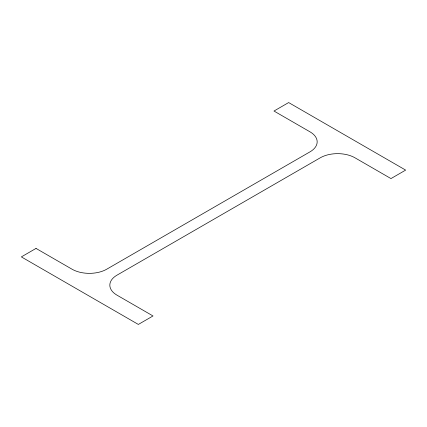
<?xml version="1.0" encoding="UTF-8"?>
<svg xmlns="http://www.w3.org/2000/svg" width="427" height="427" viewBox="0 0 427 427"><rect width="100%" height="100%" fill="white"/><g stroke="black" fill="none" stroke-linecap="round" stroke-linejoin="round"><path stroke-width="0.64" d="M36.028 248.418L21.35 256.894L138.343 324.435L153.021 315.964L117.014 295.174A24.526 14.16 0 0 1 117.014 275.148L320.277 157.793A24.526 14.16 0 0 1 354.96 157.793L390.972 178.582L405.65 170.106L288.657 102.565L273.979 111.036L309.986 131.826A24.526 14.16 0 0 1 309.986 151.852L106.723 269.207A24.526 14.16 0 0 1 72.04 269.207L36.028 248.418"/></g></svg>
